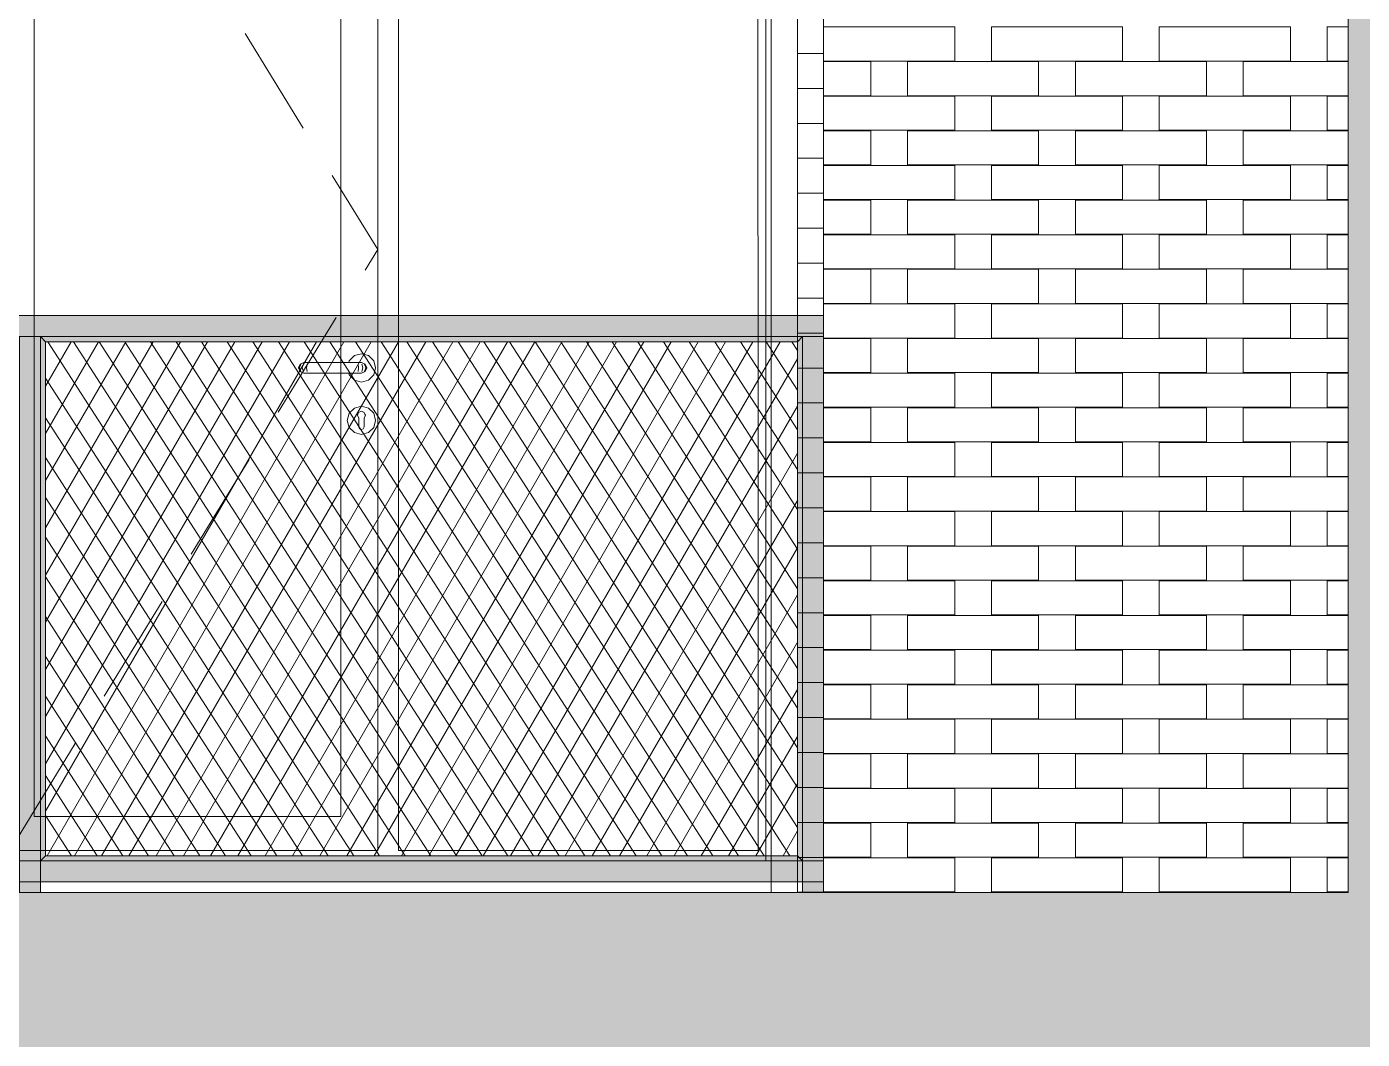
# Model space of a CAD drawing. Header units: millimetres. Extents: x 476244520 to 476657119, y 4620824743 to 4621446928.
# Drawn here: x 476550810 to 476553356, y 4621082065 to 4621083996 of the extents above; entities that cross this region are included whole.
import ezdxf

# ---------------------------------------------------------------- set-up
doc = ezdxf.new("R2010")
doc.units = ezdxf.units.MM
doc.header["$MEASUREMENT"] = 0
doc.linetypes.add('Hidden Line', pattern=[317.5, 211.666667, -105.833333])
for name, color, linetype, lineweight in [('2D Drafting - General_Pen_No__30_Pen_No__9_Pen_No__9_Pen_No__253', 252, 'Continuous', 0), ('2D Drafting - General_Pen_No__30_Pen_No__9_Pen_No__9_Pen_No__7', 7, 'Continuous', 0), ('2D Drafting - General_Pen_No__7_Pen_No__7', 7, 'Continuous', 0), ('New_2D Drafting - General_Pen_No__30_Pen_No__9_Pen_No__9_Pen_No__255', 255, 'Continuous', 0), ('New_2D Drafting - General_Pen_No__30_Pen_No__9_Pen_No__9_Pen_No__7', 7, 'Continuous', 0), ('New_2D Drafting - General_Pen_No__4', 7, 'Continuous', 0), ('New_2D Drafting - General_Pen_No__7', 7, 'Continuous', 0), ('New_Structural - Bearing_Pen_No__250', 7, 'Continuous', 0), ('Structural - Bearing_Pen_No__250', 7, 'Continuous', 0)]:
    doc.layers.add(name, color=color, linetype=linetype, lineweight=lineweight)

msp = doc.modelspace()

# ---------------------------------------------------------------- hatches: boundary and pattern name
at = {"layer": '2D Drafting - General_Pen_No__30_Pen_No__9_Pen_No__9_Pen_No__253', "linetype": 'Continuous', "lineweight": 0}
h = msp.add_hatch(dxfattribs=at)
h.set_pattern_fill('BRICK___RUNNING_BOND', color=252, style=0, pattern_type=2)
h.set_pattern_definition([(0, (476584677.18, 4621075479.1), (0, 66.64), []), (90, (476584677.18, 4621075479.1), (-244.8, 0), [66.64, -66.64]), (90, (476584799.58, 4621075545.74), (-244.8, 0), [66.64, -66.64])])
h.paths.add_polyline_path([(476539459.138, 4621072645.531), (476540629.005, 4621072645.531), (476540629.014, 4621075245.539), (476540629.014, 4621076667.176), (476540629.014, 4621084845.531), (476540629.014, 4621085057.885), (476540629.014, 4621085545.532), (476546429.014, 4621085545.532), (476546429.014, 4621072645.531), (476553686.976, 4621072645.531), (476553729.155, 4621072645.531), (476553729.155, 4621075945.533), (476553729.155, 4621078445.544), (476553729.155, 4621079070.057), (476553729.155, 4621085545.544), (476557529.011, 4621085545.544), (476557529.011, 4621075245.549), (476556929.206, 4621075245.549), (476556929.206, 4621070445.499), (476563929.127, 4621070445.499), (476563929.127, 4621075251.999), (476563329.323, 4621075251.999), (476563329.323, 4621085545.544), (476567129.179, 4621085545.544), (476567129.179, 4621072645.445), (476569940.806, 4621072645.445), (476569940.806, 4621072645.531), (476570829.494, 4621072645.531), (476572429.494, 4621072645.531), (476574429.014, 4621072645.531), (476574429.014, 4621085545.532), (476580229.014, 4621085545.532), (476580229.014, 4621072645.531), (476581399.049, 4621072645.531), (476581399.049, 4621085945.125), (476580317.511, 4621085945.125), (476574428.978, 4621085945.125), (476553729.155, 4621085945.125), (476546829.014, 4621085945.125), (476539459.138, 4621085945.125)])
h.paths.add_polyline_path([(476546829.014, 4621082345.544), (476546829.014, 4621084845.531), (476553329.014, 4621084845.531), (476553329.014, 4621082345.544)], flags=0)
h.paths.add_polyline_path([(476546829.014, 4621075945.533), (476546829.014, 4621078445.544), (476553329.014, 4621078445.544), (476553329.014, 4621075945.533)], flags=0)
h.paths.add_polyline_path([(476546829.014, 4621079145.544), (476546829.014, 4621081645.544), (476553329.014, 4621081645.544), (476553329.014, 4621079145.544)], flags=0)
h.paths.add_polyline_path([(476549474.939, 4621072745.581), (476549479.055, 4621072745.581), (476549479.055, 4621075245.581), (476547879.055, 4621075245.582), (476547879.055, 4621072745.581)], flags=0)
h.paths.add_polyline_path([(476559629.231, 4621083245.531), (476559629.231, 4621084845.531), (476558029.231, 4621084845.531), (476558029.231, 4621083245.531)], flags=0)
h.paths.add_polyline_path([(476559629.231, 4621073645.531), (476559629.231, 4621075245.531), (476558029.231, 4621075245.531), (476558029.231, 4621073645.531)], flags=0)
h.paths.add_polyline_path([(476558029.236, 4621076845.531), (476559629.236, 4621076845.531), (476559629.236, 4621078445.531), (476558029.236, 4621078445.531)], flags=0)
h.paths.add_polyline_path([(476559629.236, 4621080045.531), (476559629.236, 4621081645.531), (476558029.236, 4621081645.531), (476558029.236, 4621080045.531)], flags=0)
h.paths.add_polyline_path([(476559629.014, 4621071445.531), (476559629.014, 4621072045.531), (476558029.442, 4621072045.531), (476558029.442, 4621071445.531)], flags=0)
h.paths.add_polyline_path([(476561228.792, 4621078445.531), (476561228.792, 4621076845.531), (476562828.792, 4621076845.531), (476562828.792, 4621078445.531)], flags=0)
h.paths.add_polyline_path([(476561228.792, 4621080045.531), (476562828.792, 4621080045.531), (476562828.792, 4621081645.531), (476561228.792, 4621081645.531)], flags=0)
h.paths.add_polyline_path([(476561228.797, 4621084845.531), (476561228.797, 4621083245.531), (476562828.797, 4621083245.531), (476562828.797, 4621084845.531)], flags=0)
h.paths.add_polyline_path([(476562828.369, 4621071445.531), (476562828.369, 4621072045.531), (476561228.797, 4621072045.531), (476561228.797, 4621071445.531)], flags=0)
h.paths.add_polyline_path([(476561228.797, 4621073645.531), (476562828.797, 4621073645.531), (476562828.797, 4621075245.531), (476561228.797, 4621075245.531)], flags=0)
h.paths.add_polyline_path([(476568178.997, 4621081645.582), (476568178.997, 4621079145.581), (476569778.997, 4621079145.581), (476569778.997, 4621081645.581)], flags=0)
h.paths.add_polyline_path([(476569778.997, 4621075945.581), (476569778.997, 4621078445.581), (476568178.997, 4621078445.582), (476568178.997, 4621075945.581)], flags=0)
h.paths.add_polyline_path([(476568178.997, 4621082345.581), (476569778.997, 4621082345.581), (476569778.997, 4621084845.581), (476568178.997, 4621084845.582)], flags=0)
h.paths.add_polyline_path([(476571779.011, 4621084845.581), (476571779.011, 4621082345.581), (476573379.011, 4621082345.581), (476573379.011, 4621084845.582)], flags=0)
h.paths.add_polyline_path([(476571779.011, 4621081645.581), (476571779.011, 4621079145.581), (476573379.011, 4621079145.581), (476573379.011, 4621081645.582)], flags=0)
h.paths.add_polyline_path([(476571779.011, 4621075245.581), (476571779.011, 4621072745.581), (476571783.128, 4621072745.581), (476573379.011, 4621072745.581), (476573379.011, 4621075245.582)], flags=0)
h.paths.add_polyline_path([(476571779.011, 4621075945.581), (476573379.011, 4621075945.581), (476573379.011, 4621078445.582), (476571779.011, 4621078445.581)], flags=0)
h = msp.add_hatch(dxfattribs=at)
h.set_pattern_fill('BRICK___RUNNING_BOND', color=252, style=0, pattern_type=2)
h.set_pattern_definition([(0, (476585777.157, 4621081879.11), (0, 66.64), []), (90, (476585777.16, 4621081879.1), (-244.8, 0), [66.64, -66.64]), (90, (476585899.56, 4621081945.75), (-244.8, 0), [66.64, -66.64])])
h.paths.add_polyline_path([(476552279.01, 4621084845.544), (476552279.01, 4621082345.544), (476552329.001, 4621082345.544), (476552329.001, 4621084845.544)])
at = {"layer": 'New_2D Drafting - General_Pen_No__30_Pen_No__9_Pen_No__9_Pen_No__255', "linetype": 'Continuous', "lineweight": 0}
for points in [[(476552329.014, 4621083445.538), (476552329.014, 4621083405.538), (476547829.014, 4621083405.538), (476547829.014, 4621083445.538)], [(476550836.014, 4621082345.51), (476550796.014, 4621082345.51), (476550796.014, 4621083405.538), (476550836.014, 4621083405.538)], [(476550836.014, 4621082405.51), (476550846.014, 4621082415.51), (476550846.014, 4621083395.538), (476550836.014, 4621083405.538)], [(476550846.014, 4621083395.538), (476550836.014, 4621083405.538), (476552289.014, 4621083405.538), (476552279.014, 4621083395.538)], [(476552289.014, 4621082405.51), (476552279.014, 4621082415.51), (476552279.014, 4621083395.538), (476552289.014, 4621083405.538)], [(476552329.014, 4621082345.544), (476552289.014, 4621082345.544), (476552289.014, 4621083405.538), (476552329.014, 4621083405.538)], [(476550846.014, 4621082415.536), (476550836.014, 4621082405.536), (476552288.988, 4621082405.536), (476552278.988, 4621082415.536)], [(476552329.014, 4621082405.536), (476552329.014, 4621082365.536), (476547829.014, 4621082365.536), (476547829.014, 4621082405.536)]]:
    msp.add_hatch(color=255, dxfattribs=at).paths.add_polyline_path(points)
at = {"layer": 'New_2D Drafting - General_Pen_No__7', "linetype": 'Continuous', "lineweight": 0}
h = msp.add_hatch(dxfattribs=at)
h.set_pattern_fill('BATT_INSULATION', style=0, pattern_type=2)
h.set_pattern_definition([(60, (476844527.15, 4621385791.044), (-38.971143, 22.5), []), (122.833095, (476844527.15, 4621385791.044), (36.8060797, 18.75), [])])
h.paths.add_polyline_path([(476552279.014, 4621083395.538), (476550846.014, 4621083395.538), (476550846.014, 4621082415.536), (476552279.014, 4621082415.536)])

# ---------------------------------------------------------------- linework, layer by layer
at = {"layer": '2D Drafting - General_Pen_No__30_Pen_No__9_Pen_No__9_Pen_No__7', "color": 7, "linetype": 'Continuous', "lineweight": 0, "flags": 128}
for points in [[(476546829.014, 4621082345.544), (476546829.014, 4621084845.531), (476553329.014, 4621084845.531), (476553329.014, 4621082345.544)], [(476552279.01, 4621084845.544), (476552279.01, 4621082345.544), (476552329.001, 4621082345.544), (476552329.001, 4621084845.544)]]:
    msp.add_lwpolyline(points, close=True, dxfattribs=at)
at = {"layer": '2D Drafting - General_Pen_No__7_Pen_No__7', "color": 7, "linetype": 'Continuous', "lineweight": 0, "flags": 128}
msp.add_lwpolyline([(476550683.135, 4621082345.539), (476552279.018, 4621082345.544), (476552279.01, 4621084845.544), (476550679.01, 4621084845.539)], dxfattribs=at)
for points in [[(476552229.01, 4621084795.543), (476550729.01, 4621084795.538), (476550729.018, 4621082345.539), (476552229.018, 4621082345.546)], [(476552219.01, 4621084785.543), (476550739.01, 4621084785.538), (476550739.018, 4621082405.54), (476552219.018, 4621082405.546)], [(476551479.014, 4621084770.541), (476550754.01, 4621084770.538), (476550754.018, 4621082425.54), (476551479.018, 4621082425.543)], [(476552204.01, 4621084770.543), (476551519.01, 4621084770.541), (476551519.018, 4621082425.543), (476552204.018, 4621082425.545)], [(476551409.01, 4621084700.54), (476550824.01, 4621084700.538), (476550824.018, 4621082490.541), (476551409.018, 4621082490.543)]]:
    msp.add_lwpolyline(points, close=True, dxfattribs=at)
at = {"layer": '2D Drafting - General_Pen_No__7_Pen_No__7', "color": 7, "linetype": 'Hidden Line', "lineweight": 0, "flags": 128}
msp.add_lwpolyline([(476550729.01, 4621084795.538), (476551479.014, 4621083571.418), (476550729.795, 4621082346.823)], dxfattribs=at)
at = {"layer": 'New_2D Drafting - General_Pen_No__30_Pen_No__9_Pen_No__9_Pen_No__7', "color": 7, "linetype": 'Continuous', "lineweight": 0, "flags": 128}
for points in [[(476552329.014, 4621083445.538), (476552329.014, 4621083405.538), (476547829.014, 4621083405.538), (476547829.014, 4621083445.538)], [(476550836.014, 4621082345.51), (476550796.014, 4621082345.51), (476550796.014, 4621083405.538), (476550836.014, 4621083405.538)], [(476550836.014, 4621082405.51), (476550846.014, 4621082415.51), (476550846.014, 4621083395.538), (476550836.014, 4621083405.538)], [(476550846.014, 4621083395.538), (476550836.014, 4621083405.538), (476552289.014, 4621083405.538), (476552279.014, 4621083395.538)], [(476552289.014, 4621082405.51), (476552279.014, 4621082415.51), (476552279.014, 4621083395.538), (476552289.014, 4621083405.538)], [(476552329.014, 4621082345.544), (476552289.014, 4621082345.544), (476552289.014, 4621083405.538), (476552329.014, 4621083405.538)], [(476550846.014, 4621082415.536), (476550836.014, 4621082405.536), (476552288.988, 4621082405.536), (476552278.988, 4621082415.536)], [(476552329.014, 4621082405.536), (476552329.014, 4621082365.536), (476547829.014, 4621082365.536), (476547829.014, 4621082405.536)]]:
    msp.add_lwpolyline(points, close=True, dxfattribs=at)
at = {"layer": 'New_2D Drafting - General_Pen_No__4', "color": 7, "linetype": 'Continuous', "lineweight": 0, "flags": 128}
msp.add_lwpolyline([(476552279.014, 4621083395.538), (476550846.014, 4621083395.538), (476550846.014, 4621082415.536), (476552279.014, 4621082415.536)], close=True, dxfattribs=at)
at = {"layer": 'New_Structural - Bearing_Pen_No__250', "color": 7, "linetype": 'Continuous', "lineweight": 0}
for p, q in [((476552329.014, 4621083930.544), (476552329.014, 4621083995.544)), ((476552579.014, 4621083995.544), (476552329.014, 4621083995.544)), ((476552579.014, 4621083930.544), (476552579.014, 4621083995.544)), ((476552649.014, 4621083930.544), (476552649.014, 4621083995.544)), ((476552899.014, 4621083995.544), (476552649.014, 4621083995.544)), ((476552899.014, 4621083930.544), (476552899.014, 4621083995.544)), ((476552969.014, 4621083930.544), (476552969.014, 4621083995.544)), ((476553219.014, 4621083995.544), (476552969.014, 4621083995.544)), ((476553219.014, 4621083930.544), (476553219.014, 4621083995.544)), ((476553289.014, 4621083995.544), (476553289.014, 4621083996.544)), ((476553289.014, 4621083930.544), (476553289.014, 4621083995.544)), ((476553329.014, 4621083995.544), (476553289.014, 4621083995.544)), ((476552579.014, 4621083930.544), (476552329.014, 4621083930.544)), ((476552329.014, 4621083864.544), (476552329.014, 4621083929.544)), ((476552419.014, 4621083929.544), (476552329.014, 4621083929.544)), ((476552419.014, 4621083864.544), (476552419.014, 4621083929.544)), ((476552489.014, 4621083864.544), (476552489.014, 4621083929.544)), ((476552739.014, 4621083929.544), (476552489.014, 4621083929.544)), ((476552899.014, 4621083930.544), (476552649.014, 4621083930.544)), ((476552739.014, 4621083864.544), (476552739.014, 4621083929.544)), ((476552809.014, 4621083864.544), (476552809.014, 4621083929.544)), ((476553059.014, 4621083929.544), (476552809.014, 4621083929.544)), ((476553219.014, 4621083930.544), (476552969.014, 4621083930.544)), ((476553059.014, 4621083864.544), (476553059.014, 4621083929.544)), ((476553129.014, 4621083864.544), (476553129.014, 4621083929.544)), ((476553329.014, 4621083929.544), (476553129.014, 4621083929.544)), ((476553289.014, 4621083929.544), (476553289.014, 4621083930.544)), ((476553329.014, 4621083930.544), (476553289.014, 4621083930.544)), ((476552419.014, 4621083864.544), (476552329.014, 4621083864.544)), ((476552329.014, 4621083798.544), (476552329.014, 4621083863.544)), ((476552579.014, 4621083863.544), (476552329.014, 4621083863.544)), ((476552739.014, 4621083864.544), (476552489.014, 4621083864.544)), ((476552579.014, 4621083798.544), (476552579.014, 4621083863.544)), ((476552649.014, 4621083798.544), (476552649.014, 4621083863.544)), ((476552899.014, 4621083863.544), (476552649.014, 4621083863.544)), ((476553059.014, 4621083864.544), (476552809.014, 4621083864.544)), ((476552899.014, 4621083798.544), (476552899.014, 4621083863.544)), ((476552969.014, 4621083798.544), (476552969.014, 4621083863.544)), ((476553219.014, 4621083863.544), (476552969.014, 4621083863.544)), ((476553329.014, 4621083864.544), (476553129.014, 4621083864.544)), ((476553219.014, 4621083798.544), (476553219.014, 4621083863.544)), ((476553289.014, 4621083863.544), (476553289.014, 4621083864.544)), ((476553289.014, 4621083798.544), (476553289.014, 4621083863.544)), ((476553329.014, 4621083863.544), (476553289.014, 4621083863.544)), ((476552579.014, 4621083798.544), (476552329.014, 4621083798.544)), ((476552329.014, 4621083732.544), (476552329.014, 4621083797.544)), ((476552419.014, 4621083797.544), (476552329.014, 4621083797.544)), ((476552419.014, 4621083732.544), (476552419.014, 4621083797.544)), ((476552489.014, 4621083732.544), (476552489.014, 4621083797.544)), ((476552739.014, 4621083797.544), (476552489.014, 4621083797.544)), ((476552899.014, 4621083798.544), (476552649.014, 4621083798.544)), ((476552739.014, 4621083732.544), (476552739.014, 4621083797.544)), ((476552809.014, 4621083732.544), (476552809.014, 4621083797.544)), ((476553059.014, 4621083797.544), (476552809.014, 4621083797.544)), ((476553219.014, 4621083798.544), (476552969.014, 4621083798.544)), ((476553059.014, 4621083732.544), (476553059.014, 4621083797.544)), ((476553129.014, 4621083732.544), (476553129.014, 4621083797.544)), ((476553329.014, 4621083797.544), (476553129.014, 4621083797.544)), ((476553289.014, 4621083797.544), (476553289.014, 4621083798.544)), ((476553329.014, 4621083798.544), (476553289.014, 4621083798.544)), ((476552419.014, 4621083732.544), (476552329.014, 4621083732.544)), ((476552329.014, 4621083666.544), (476552329.014, 4621083731.544)), ((476552579.014, 4621083731.544), (476552329.014, 4621083731.544)), ((476552739.014, 4621083732.544), (476552489.014, 4621083732.544)), ((476552579.014, 4621083666.544), (476552579.014, 4621083731.544)), ((476552649.014, 4621083666.544), (476552649.014, 4621083731.544)), ((476552899.014, 4621083731.544), (476552649.014, 4621083731.544)), ((476553059.014, 4621083732.544), (476552809.014, 4621083732.544)), ((476552899.014, 4621083666.544), (476552899.014, 4621083731.544)), ((476552969.014, 4621083666.544), (476552969.014, 4621083731.544)), ((476553219.014, 4621083731.544), (476552969.014, 4621083731.544)), ((476553329.014, 4621083732.544), (476553129.014, 4621083732.544)), ((476553219.014, 4621083666.544), (476553219.014, 4621083731.544)), ((476553289.014, 4621083731.544), (476553289.014, 4621083732.544)), ((476553289.014, 4621083666.544), (476553289.014, 4621083731.544)), ((476553329.014, 4621083731.544), (476553289.014, 4621083731.544)), ((476552579.014, 4621083666.544), (476552329.014, 4621083666.544)), ((476552329.014, 4621083600.544), (476552329.014, 4621083665.544)), ((476552419.014, 4621083665.544), (476552329.014, 4621083665.544)), ((476552419.014, 4621083600.544), (476552419.014, 4621083665.544)), ((476552489.014, 4621083600.544), (476552489.014, 4621083665.544)), ((476552739.014, 4621083665.544), (476552489.014, 4621083665.544)), ((476552899.014, 4621083666.544), (476552649.014, 4621083666.544)), ((476552739.014, 4621083600.544), (476552739.014, 4621083665.544)), ((476552809.014, 4621083600.544), (476552809.014, 4621083665.544)), ((476553059.014, 4621083665.544), (476552809.014, 4621083665.544)), ((476553219.014, 4621083666.544), (476552969.014, 4621083666.544)), ((476553059.014, 4621083600.544), (476553059.014, 4621083665.544)), ((476553129.014, 4621083600.544), (476553129.014, 4621083665.544)), ((476553329.014, 4621083665.544), (476553129.014, 4621083665.544)), ((476553289.014, 4621083665.544), (476553289.014, 4621083666.544)), ((476553329.014, 4621083666.544), (476553289.014, 4621083666.544)), ((476552419.014, 4621083600.544), (476552329.014, 4621083600.544)), ((476552329.014, 4621083534.544), (476552329.014, 4621083599.544)), ((476552579.014, 4621083599.544), (476552329.014, 4621083599.544)), ((476552739.014, 4621083600.544), (476552489.014, 4621083600.544)), ((476552579.014, 4621083534.544), (476552579.014, 4621083599.544)), ((476552649.014, 4621083534.544), (476552649.014, 4621083599.544)), ((476552899.014, 4621083599.544), (476552649.014, 4621083599.544)), ((476553059.014, 4621083600.544), (476552809.014, 4621083600.544)), ((476552899.014, 4621083534.544), (476552899.014, 4621083599.544)), ((476552969.014, 4621083534.544), (476552969.014, 4621083599.544)), ((476553219.014, 4621083599.544), (476552969.014, 4621083599.544)), ((476553329.014, 4621083600.544), (476553129.014, 4621083600.544)), ((476553219.014, 4621083534.544), (476553219.014, 4621083599.544)), ((476553289.014, 4621083599.544), (476553289.014, 4621083600.544)), ((476553289.014, 4621083534.544), (476553289.014, 4621083599.544)), ((476553329.014, 4621083599.544), (476553289.014, 4621083599.544)), ((476552579.014, 4621083534.544), (476552329.014, 4621083534.544)), ((476552329.014, 4621083468.544), (476552329.014, 4621083533.544)), ((476552419.014, 4621083533.544), (476552329.014, 4621083533.544)), ((476552419.014, 4621083468.544), (476552419.014, 4621083533.544)), ((476552489.014, 4621083468.544), (476552489.014, 4621083533.544)), ((476552739.014, 4621083533.544), (476552489.014, 4621083533.544)), ((476552899.014, 4621083534.544), (476552649.014, 4621083534.544)), ((476552739.014, 4621083468.544), (476552739.014, 4621083533.544)), ((476552809.014, 4621083468.544), (476552809.014, 4621083533.544)), ((476553059.014, 4621083533.544), (476552809.014, 4621083533.544)), ((476553219.014, 4621083534.544), (476552969.014, 4621083534.544)), ((476553059.014, 4621083468.544), (476553059.014, 4621083533.544)), ((476553129.014, 4621083468.544), (476553129.014, 4621083533.544)), ((476553329.014, 4621083533.544), (476553129.014, 4621083533.544)), ((476553289.014, 4621083533.544), (476553289.014, 4621083534.544)), ((476553329.014, 4621083534.544), (476553289.014, 4621083534.544)), ((476552419.014, 4621083468.544), (476552329.014, 4621083468.544)), ((476552329.014, 4621083402.544), (476552329.014, 4621083467.544)), ((476552579.014, 4621083467.544), (476552329.014, 4621083467.544)), ((476552739.014, 4621083468.544), (476552489.014, 4621083468.544)), ((476552579.014, 4621083402.544), (476552579.014, 4621083467.544)), ((476552649.014, 4621083402.544), (476552649.014, 4621083467.544)), ((476552899.014, 4621083467.544), (476552649.014, 4621083467.544)), ((476553059.014, 4621083468.544), (476552809.014, 4621083468.544)), ((476552899.014, 4621083402.544), (476552899.014, 4621083467.544)), ((476552969.014, 4621083402.544), (476552969.014, 4621083467.544)), ((476553219.014, 4621083467.544), (476552969.014, 4621083467.544)), ((476553329.014, 4621083468.544), (476553129.014, 4621083468.544)), ((476553219.014, 4621083402.544), (476553219.014, 4621083467.544)), ((476553289.014, 4621083467.544), (476553289.014, 4621083468.544)), ((476553289.014, 4621083402.544), (476553289.014, 4621083467.544)), ((476553329.014, 4621083467.544), (476553289.014, 4621083467.544)), ((476552579.014, 4621083402.544), (476552329.014, 4621083402.544)), ((476552329.014, 4621083336.544), (476552329.014, 4621083401.544)), ((476552419.014, 4621083401.544), (476552329.014, 4621083401.544)), ((476552419.014, 4621083336.544), (476552419.014, 4621083401.544)), ((476552489.014, 4621083336.544), (476552489.014, 4621083401.544)), ((476552739.014, 4621083401.544), (476552489.014, 4621083401.544)), ((476552899.014, 4621083402.544), (476552649.014, 4621083402.544)), ((476552739.014, 4621083336.544), (476552739.014, 4621083401.544)), ((476552809.014, 4621083336.544), (476552809.014, 4621083401.544)), ((476553059.014, 4621083401.544), (476552809.014, 4621083401.544)), ((476553219.014, 4621083402.544), (476552969.014, 4621083402.544)), ((476553059.014, 4621083336.544), (476553059.014, 4621083401.544)), ((476553129.014, 4621083336.544), (476553129.014, 4621083401.544)), ((476553329.014, 4621083401.544), (476553129.014, 4621083401.544)), ((476553289.014, 4621083401.544), (476553289.014, 4621083402.544)), ((476553329.014, 4621083402.544), (476553289.014, 4621083402.544)), ((476551331.053, 4621083352.612), (476551328.124, 4621083345.541)), ((476551332.605, 4621083352.612), (476551329.846, 4621083345.541)), ((476551338.124, 4621083355.541), (476551331.053, 4621083352.612)), ((476551337.42, 4621083352.612), (476551335.308, 4621083345.541)), ((476551339.266, 4621083355.541), (476551338.124, 4621083355.541)), ((476551342.518, 4621083355.541), (476551339.266, 4621083355.541)), ((476551347.384, 4621083355.541), (476551342.518, 4621083355.541)), ((476551344.625, 4621083352.612), (476551343.482, 4621083345.541)), ((476551353.124, 4621083355.541), (476551347.384, 4621083355.541)), ((476551433.124, 4621083355.541), (476551353.124, 4621083355.541)), ((476551423.804, 4621083355.541), (476551424.742, 4621083359.041)), ((476551424.742, 4621083359.041), (476551434.624, 4621083368.924)), ((476551438.865, 4621083355.541), (476551433.124, 4621083355.541)), ((476551434.624, 4621083368.924), (476551448.124, 4621083372.541)), ((476551443.731, 4621083355.541), (476551438.865, 4621083355.541)), ((476551441.624, 4621083352.612), (476551442.767, 4621083345.541)), ((476551446.983, 4621083355.541), (476551443.731, 4621083355.541)), ((476551448.124, 4621083355.541), (476551446.983, 4621083355.541)), ((476551448.124, 4621083372.541), (476551461.624, 4621083368.924)), ((476551448.124, 4621083355.541), (476551455.195, 4621083352.613)), ((476551448.829, 4621083352.613), (476551450.941, 4621083345.541)), ((476551453.643, 4621083352.613), (476551456.402, 4621083345.541)), ((476551455.195, 4621083352.613), (476551458.124, 4621083345.541)), ((476551461.624, 4621083368.924), (476551471.507, 4621083359.042)), ((476551471.507, 4621083359.042), (476551475.124, 4621083345.542)), ((476551328.124, 4621083345.541), (476551331.053, 4621083338.47)), ((476551329.846, 4621083345.541), (476551332.605, 4621083338.47)), ((476551331.053, 4621083338.47), (476551338.124, 4621083335.541)), ((476551335.308, 4621083345.541), (476551337.42, 4621083338.47)), ((476551339.266, 4621083335.541), (476551338.124, 4621083335.541)), ((476551342.518, 4621083335.541), (476551339.266, 4621083335.541)), ((476551347.384, 4621083335.541), (476551342.518, 4621083335.541)), ((476551343.482, 4621083345.541), (476551344.625, 4621083338.47)), ((476551353.124, 4621083335.541), (476551347.384, 4621083335.541)), ((476551433.124, 4621083335.541), (476551353.124, 4621083335.541)), ((476551424.742, 4621083332.041), (476551423.804, 4621083335.541)), ((476551434.625, 4621083322.159), (476551424.742, 4621083332.041)), ((476551438.865, 4621083335.541), (476551433.124, 4621083335.541)), ((476551443.731, 4621083335.541), (476551438.865, 4621083335.541)), ((476551442.767, 4621083345.541), (476551441.624, 4621083338.47)), ((476551446.983, 4621083335.541), (476551443.731, 4621083335.541)), ((476551448.124, 4621083335.541), (476551446.983, 4621083335.541)), ((476551455.196, 4621083338.47), (476551448.124, 4621083335.541)), ((476551450.941, 4621083345.541), (476551448.829, 4621083338.47)), ((476551456.402, 4621083345.541), (476551453.643, 4621083338.47)), ((476551458.124, 4621083345.541), (476551455.196, 4621083338.47)), ((476551471.507, 4621083332.042), (476551461.625, 4621083322.159)), ((476551475.124, 4621083345.542), (476551471.507, 4621083332.042)), ((476552419.014, 4621083336.544), (476552329.014, 4621083336.544)), ((476552329.014, 4621083270.544), (476552329.014, 4621083335.544)), ((476552579.014, 4621083335.544), (476552329.014, 4621083335.544)), ((476552739.014, 4621083336.544), (476552489.014, 4621083336.544)), ((476552579.014, 4621083270.544), (476552579.014, 4621083335.544)), ((476552649.014, 4621083270.544), (476552649.014, 4621083335.544)), ((476552899.014, 4621083335.544), (476552649.014, 4621083335.544)), ((476553059.014, 4621083336.544), (476552809.014, 4621083336.544)), ((476552899.014, 4621083270.544), (476552899.014, 4621083335.544)), ((476552969.014, 4621083270.544), (476552969.014, 4621083335.544)), ((476553219.014, 4621083335.544), (476552969.014, 4621083335.544)), ((476553329.014, 4621083336.544), (476553129.014, 4621083336.544)), ((476553219.014, 4621083270.544), (476553219.014, 4621083335.544)), ((476553289.014, 4621083335.544), (476553289.014, 4621083336.544)), ((476553289.014, 4621083270.544), (476553289.014, 4621083335.544)), ((476553329.014, 4621083335.544), (476553289.014, 4621083335.544)), ((476551448.125, 4621083318.541), (476551434.625, 4621083322.159)), ((476551461.625, 4621083322.159), (476551448.125, 4621083318.541)), ((476551421.125, 4621083245.541), (476551424.742, 4621083259.041)), ((476551424.742, 4621083259.041), (476551434.625, 4621083268.924)), ((476551434.625, 4621083268.924), (476551448.125, 4621083272.541)), ((476551441.405, 4621083257.181), (476551440.657, 4621083255.234)), ((476551440.657, 4621083255.234), (476551443.125, 4621083249.941)), ((476551441.405, 4621083257.181), (476551442.75, 4621083260.685)), ((476551448.125, 4621083262.967), (476551442.75, 4621083260.685)), ((476551448.125, 4621083272.541), (476551461.625, 4621083268.924)), ((476551453.5, 4621083260.685), (476551448.125, 4621083262.967)), ((476551453.125, 4621083249.941), (476551455.593, 4621083255.234)), ((476551454.845, 4621083257.181), (476551453.5, 4621083260.685)), ((476551454.845, 4621083257.181), (476551455.593, 4621083255.234)), ((476551461.625, 4621083268.924), (476551471.507, 4621083259.042)), ((476551471.507, 4621083259.042), (476551475.125, 4621083245.542)), ((476552579.014, 4621083270.544), (476552329.014, 4621083270.544)), ((476552329.014, 4621083204.544), (476552329.014, 4621083269.544)), ((476552419.014, 4621083269.544), (476552329.014, 4621083269.544)), ((476552419.014, 4621083204.544), (476552419.014, 4621083269.544)), ((476552489.014, 4621083204.544), (476552489.014, 4621083269.544)), ((476552739.014, 4621083269.544), (476552489.014, 4621083269.544)), ((476552899.014, 4621083270.544), (476552649.014, 4621083270.544)), ((476552739.014, 4621083204.544), (476552739.014, 4621083269.544)), ((476552809.014, 4621083204.544), (476552809.014, 4621083269.544)), ((476553059.014, 4621083269.544), (476552809.014, 4621083269.544)), ((476553219.014, 4621083270.544), (476552969.014, 4621083270.544)), ((476553059.014, 4621083204.544), (476553059.014, 4621083269.544)), ((476553129.014, 4621083204.544), (476553129.014, 4621083269.544)), ((476553329.014, 4621083269.544), (476553129.014, 4621083269.544)), ((476553289.014, 4621083269.544), (476553289.014, 4621083270.544)), ((476553329.014, 4621083270.544), (476553289.014, 4621083270.544)), ((476551424.742, 4621083232.041), (476551421.125, 4621083245.541)), ((476551434.625, 4621083222.159), (476551424.742, 4621083232.041)), ((476551443.125, 4621083249.941), (476551443.125, 4621083248.428)), ((476551443.125, 4621083248.428), (476551443.125, 4621083245.541)), ((476551443.125, 4621083245.541), (476551443.125, 4621083242.655)), ((476551443.125, 4621083242.655), (476551443.125, 4621083236.881)), ((476551443.125, 4621083236.881), (476551443.125, 4621083233.041)), ((476551443.125, 4621083233.041), (476551444.589, 4621083229.506)), ((476551444.589, 4621083229.506), (476551448.125, 4621083228.041)), ((476551448.125, 4621083228.041), (476551451.66, 4621083229.506)), ((476551451.66, 4621083229.506), (476551453.125, 4621083233.041)), ((476551453.125, 4621083248.428), (476551453.125, 4621083249.941)), ((476551453.125, 4621083248.428), (476551453.125, 4621083245.541)), ((476551453.125, 4621083245.541), (476551453.125, 4621083242.655)), ((476551453.125, 4621083242.655), (476551453.125, 4621083236.881)), ((476551453.125, 4621083236.881), (476551453.125, 4621083233.041)), ((476551471.508, 4621083232.042), (476551461.625, 4621083222.159)), ((476551475.125, 4621083245.542), (476551471.508, 4621083232.042)), ((476551448.125, 4621083218.541), (476551434.625, 4621083222.159)), ((476551461.625, 4621083222.159), (476551448.125, 4621083218.541)), ((476552419.014, 4621083204.544), (476552329.014, 4621083204.544)), ((476552329.014, 4621083138.544), (476552329.014, 4621083203.544)), ((476552579.014, 4621083203.544), (476552329.014, 4621083203.544)), ((476552739.014, 4621083204.544), (476552489.014, 4621083204.544)), ((476552579.014, 4621083138.544), (476552579.014, 4621083203.544)), ((476552649.014, 4621083138.544), (476552649.014, 4621083203.544)), ((476552899.014, 4621083203.544), (476552649.014, 4621083203.544)), ((476553059.014, 4621083204.544), (476552809.014, 4621083204.544)), ((476552899.014, 4621083138.544), (476552899.014, 4621083203.544)), ((476552969.014, 4621083138.544), (476552969.014, 4621083203.544)), ((476553219.014, 4621083203.544), (476552969.014, 4621083203.544)), ((476553329.014, 4621083204.544), (476553129.014, 4621083204.544)), ((476553219.014, 4621083138.544), (476553219.014, 4621083203.544)), ((476553289.014, 4621083203.544), (476553289.014, 4621083204.544)), ((476553289.014, 4621083138.544), (476553289.014, 4621083203.544)), ((476553329.014, 4621083203.544), (476553289.014, 4621083203.544)), ((476552579.014, 4621083138.544), (476552329.014, 4621083138.544)), ((476552329.014, 4621083072.544), (476552329.014, 4621083137.544)), ((476552419.014, 4621083137.544), (476552329.014, 4621083137.544)), ((476552419.014, 4621083072.544), (476552419.014, 4621083137.544)), ((476552489.014, 4621083072.544), (476552489.014, 4621083137.544)), ((476552739.014, 4621083137.544), (476552489.014, 4621083137.544)), ((476552899.014, 4621083138.544), (476552649.014, 4621083138.544)), ((476552739.014, 4621083072.544), (476552739.014, 4621083137.544)), ((476552809.014, 4621083072.544), (476552809.014, 4621083137.544)), ((476553059.014, 4621083137.544), (476552809.014, 4621083137.544)), ((476553219.014, 4621083138.544), (476552969.014, 4621083138.544)), ((476553059.014, 4621083072.544), (476553059.014, 4621083137.544)), ((476553129.014, 4621083072.544), (476553129.014, 4621083137.544)), ((476553329.014, 4621083137.544), (476553129.014, 4621083137.544)), ((476553289.014, 4621083137.544), (476553289.014, 4621083138.544)), ((476553329.014, 4621083138.544), (476553289.014, 4621083138.544)), ((476552419.014, 4621083072.544), (476552329.014, 4621083072.544)), ((476552739.014, 4621083072.544), (476552489.014, 4621083072.544)), ((476553059.014, 4621083072.544), (476552809.014, 4621083072.544)), ((476553329.014, 4621083072.544), (476553129.014, 4621083072.544)), ((476553289.014, 4621083071.544), (476553289.014, 4621083072.544)), ((476552329.014, 4621083006.544), (476552329.014, 4621083071.544)), ((476552579.014, 4621083071.544), (476552329.014, 4621083071.544)), ((476552579.014, 4621083006.544), (476552579.014, 4621083071.544)), ((476552649.014, 4621083006.544), (476552649.014, 4621083071.544)), ((476552899.014, 4621083071.544), (476552649.014, 4621083071.544)), ((476552899.014, 4621083006.544), (476552899.014, 4621083071.544)), ((476552969.014, 4621083006.544), (476552969.014, 4621083071.544)), ((476553219.014, 4621083071.544), (476552969.014, 4621083071.544)), ((476553219.014, 4621083006.544), (476553219.014, 4621083071.544)), ((476553289.014, 4621083006.544), (476553289.014, 4621083071.544)), ((476553329.014, 4621083071.544), (476553289.014, 4621083071.544)), ((476552579.014, 4621083006.544), (476552329.014, 4621083006.544)), ((476552329.014, 4621082940.544), (476552329.014, 4621083005.544)), ((476552419.014, 4621083005.544), (476552329.014, 4621083005.544)), ((476552419.014, 4621082940.544), (476552419.014, 4621083005.544)), ((476552489.014, 4621082940.544), (476552489.014, 4621083005.544)), ((476552739.014, 4621083005.544), (476552489.014, 4621083005.544)), ((476552899.014, 4621083006.544), (476552649.014, 4621083006.544)), ((476552739.014, 4621082940.544), (476552739.014, 4621083005.544)), ((476552809.014, 4621082940.544), (476552809.014, 4621083005.544)), ((476553059.014, 4621083005.544), (476552809.014, 4621083005.544)), ((476553219.014, 4621083006.544), (476552969.014, 4621083006.544)), ((476553059.014, 4621082940.544), (476553059.014, 4621083005.544)), ((476553129.014, 4621082940.544), (476553129.014, 4621083005.544)), ((476553329.014, 4621083005.544), (476553129.014, 4621083005.544)), ((476553289.014, 4621083005.544), (476553289.014, 4621083006.544)), ((476553329.014, 4621083006.544), (476553289.014, 4621083006.544)), ((476552419.014, 4621082940.544), (476552329.014, 4621082940.544)), ((476552329.014, 4621082874.544), (476552329.014, 4621082939.544)), ((476552579.014, 4621082939.544), (476552329.014, 4621082939.544)), ((476552739.014, 4621082940.544), (476552489.014, 4621082940.544)), ((476552579.014, 4621082874.544), (476552579.014, 4621082939.544)), ((476552649.014, 4621082874.544), (476552649.014, 4621082939.544)), ((476552899.014, 4621082939.544), (476552649.014, 4621082939.544)), ((476553059.014, 4621082940.544), (476552809.014, 4621082940.544)), ((476552899.014, 4621082874.544), (476552899.014, 4621082939.544)), ((476552969.014, 4621082874.544), (476552969.014, 4621082939.544)), ((476553219.014, 4621082939.544), (476552969.014, 4621082939.544)), ((476553329.014, 4621082940.544), (476553129.014, 4621082940.544)), ((476553219.014, 4621082874.544), (476553219.014, 4621082939.544)), ((476553289.014, 4621082939.544), (476553289.014, 4621082940.544)), ((476553289.014, 4621082874.544), (476553289.014, 4621082939.544)), ((476553329.014, 4621082939.544), (476553289.014, 4621082939.544)), ((476552579.014, 4621082874.544), (476552329.014, 4621082874.544)), ((476552329.014, 4621082808.544), (476552329.014, 4621082873.544)), ((476552419.014, 4621082873.544), (476552329.014, 4621082873.544)), ((476552419.014, 4621082808.544), (476552419.014, 4621082873.544)), ((476552489.014, 4621082808.544), (476552489.014, 4621082873.544)), ((476552739.014, 4621082873.544), (476552489.014, 4621082873.544)), ((476552899.014, 4621082874.544), (476552649.014, 4621082874.544)), ((476552739.014, 4621082808.544), (476552739.014, 4621082873.544)), ((476552809.014, 4621082808.544), (476552809.014, 4621082873.544)), ((476553059.014, 4621082873.544), (476552809.014, 4621082873.544)), ((476553219.014, 4621082874.544), (476552969.014, 4621082874.544)), ((476553059.014, 4621082808.544), (476553059.014, 4621082873.544)), ((476553129.014, 4621082808.544), (476553129.014, 4621082873.544)), ((476553329.014, 4621082873.544), (476553129.014, 4621082873.544)), ((476553289.014, 4621082873.544), (476553289.014, 4621082874.544)), ((476553329.014, 4621082874.544), (476553289.014, 4621082874.544)), ((476552419.014, 4621082808.544), (476552329.014, 4621082808.544)), ((476552329.014, 4621082742.544), (476552329.014, 4621082807.544)), ((476552579.014, 4621082807.544), (476552329.014, 4621082807.544)), ((476552739.014, 4621082808.544), (476552489.014, 4621082808.544)), ((476552579.014, 4621082742.544), (476552579.014, 4621082807.544)), ((476552649.014, 4621082742.544), (476552649.014, 4621082807.544)), ((476552899.014, 4621082807.544), (476552649.014, 4621082807.544)), ((476553059.014, 4621082808.544), (476552809.014, 4621082808.544)), ((476552899.014, 4621082742.544), (476552899.014, 4621082807.544)), ((476552969.014, 4621082742.544), (476552969.014, 4621082807.544)), ((476553219.014, 4621082807.544), (476552969.014, 4621082807.544)), ((476553329.014, 4621082808.544), (476553129.014, 4621082808.544)), ((476553219.014, 4621082742.544), (476553219.014, 4621082807.544)), ((476553289.014, 4621082807.544), (476553289.014, 4621082808.544)), ((476553289.014, 4621082742.544), (476553289.014, 4621082807.544)), ((476553329.014, 4621082807.544), (476553289.014, 4621082807.544)), ((476552579.014, 4621082742.544), (476552329.014, 4621082742.544)), ((476552329.014, 4621082676.544), (476552329.014, 4621082741.544)), ((476552419.014, 4621082741.544), (476552329.014, 4621082741.544)), ((476552419.014, 4621082676.544), (476552419.014, 4621082741.544)), ((476552489.014, 4621082676.544), (476552489.014, 4621082741.544)), ((476552739.014, 4621082741.544), (476552489.014, 4621082741.544)), ((476552899.014, 4621082742.544), (476552649.014, 4621082742.544)), ((476552739.014, 4621082676.544), (476552739.014, 4621082741.544)), ((476552809.014, 4621082676.544), (476552809.014, 4621082741.544)), ((476553059.014, 4621082741.544), (476552809.014, 4621082741.544)), ((476553219.014, 4621082742.544), (476552969.014, 4621082742.544)), ((476553059.014, 4621082676.544), (476553059.014, 4621082741.544)), ((476553129.014, 4621082676.544), (476553129.014, 4621082741.544)), ((476553329.014, 4621082741.544), (476553129.014, 4621082741.544)), ((476553289.014, 4621082741.544), (476553289.014, 4621082742.544)), ((476553329.014, 4621082742.544), (476553289.014, 4621082742.544)), ((476552419.014, 4621082676.544), (476552329.014, 4621082676.544)), ((476552329.014, 4621082610.544), (476552329.014, 4621082675.544)), ((476552579.014, 4621082675.544), (476552329.014, 4621082675.544)), ((476552739.014, 4621082676.544), (476552489.014, 4621082676.544)), ((476552579.014, 4621082610.544), (476552579.014, 4621082675.544)), ((476552649.014, 4621082610.544), (476552649.014, 4621082675.544)), ((476552899.014, 4621082675.544), (476552649.014, 4621082675.544)), ((476553059.014, 4621082676.544), (476552809.014, 4621082676.544)), ((476552899.014, 4621082610.544), (476552899.014, 4621082675.544)), ((476552969.014, 4621082610.544), (476552969.014, 4621082675.544)), ((476553219.014, 4621082675.544), (476552969.014, 4621082675.544)), ((476553329.014, 4621082676.544), (476553129.014, 4621082676.544)), ((476553219.014, 4621082610.544), (476553219.014, 4621082675.544)), ((476553289.014, 4621082675.544), (476553289.014, 4621082676.544)), ((476553289.014, 4621082610.544), (476553289.014, 4621082675.544)), ((476553329.014, 4621082675.544), (476553289.014, 4621082675.544)), ((476552579.014, 4621082610.544), (476552329.014, 4621082610.544)), ((476552329.014, 4621082544.544), (476552329.014, 4621082609.544)), ((476552419.014, 4621082609.544), (476552329.014, 4621082609.544)), ((476552419.014, 4621082544.544), (476552419.014, 4621082609.544)), ((476552489.014, 4621082544.544), (476552489.014, 4621082609.544)), ((476552739.014, 4621082609.544), (476552489.014, 4621082609.544)), ((476552899.014, 4621082610.544), (476552649.014, 4621082610.544)), ((476552739.014, 4621082544.544), (476552739.014, 4621082609.544)), ((476552809.014, 4621082544.544), (476552809.014, 4621082609.544)), ((476553059.014, 4621082609.544), (476552809.014, 4621082609.544)), ((476553219.014, 4621082610.544), (476552969.014, 4621082610.544)), ((476553059.014, 4621082544.544), (476553059.014, 4621082609.544)), ((476553129.014, 4621082544.544), (476553129.014, 4621082609.544)), ((476553329.014, 4621082609.544), (476553129.014, 4621082609.544)), ((476553289.014, 4621082609.544), (476553289.014, 4621082610.544)), ((476553329.014, 4621082610.544), (476553289.014, 4621082610.544)), ((476552419.014, 4621082544.544), (476552329.014, 4621082544.544)), ((476552329.014, 4621082478.544), (476552329.014, 4621082543.544)), ((476552579.014, 4621082543.544), (476552329.014, 4621082543.544)), ((476552739.014, 4621082544.544), (476552489.014, 4621082544.544)), ((476552579.014, 4621082478.544), (476552579.014, 4621082543.544)), ((476552649.014, 4621082478.544), (476552649.014, 4621082543.544)), ((476552899.014, 4621082543.544), (476552649.014, 4621082543.544)), ((476553059.014, 4621082544.544), (476552809.014, 4621082544.544)), ((476552899.014, 4621082478.544), (476552899.014, 4621082543.544)), ((476552969.014, 4621082478.544), (476552969.014, 4621082543.544)), ((476553219.014, 4621082543.544), (476552969.014, 4621082543.544)), ((476553329.014, 4621082544.544), (476553129.014, 4621082544.544)), ((476553219.014, 4621082478.544), (476553219.014, 4621082543.544)), ((476553289.014, 4621082543.544), (476553289.014, 4621082544.544)), ((476553289.014, 4621082478.544), (476553289.014, 4621082543.544)), ((476553329.014, 4621082543.544), (476553289.014, 4621082543.544)), ((476552579.014, 4621082478.544), (476552329.014, 4621082478.544)), ((476552329.014, 4621082412.544), (476552329.014, 4621082477.544)), ((476552419.014, 4621082477.544), (476552329.014, 4621082477.544)), ((476552419.014, 4621082412.544), (476552419.014, 4621082477.544)), ((476552489.014, 4621082412.544), (476552489.014, 4621082477.544)), ((476552739.014, 4621082477.544), (476552489.014, 4621082477.544)), ((476552899.014, 4621082478.544), (476552649.014, 4621082478.544)), ((476552739.014, 4621082412.544), (476552739.014, 4621082477.544)), ((476552809.014, 4621082412.544), (476552809.014, 4621082477.544)), ((476553059.014, 4621082477.544), (476552809.014, 4621082477.544)), ((476553219.014, 4621082478.544), (476552969.014, 4621082478.544)), ((476553059.014, 4621082412.544), (476553059.014, 4621082477.544)), ((476553129.014, 4621082412.544), (476553129.014, 4621082477.544)), ((476553329.014, 4621082477.544), (476553129.014, 4621082477.544)), ((476553289.014, 4621082477.544), (476553289.014, 4621082478.544)), ((476553329.014, 4621082478.544), (476553289.014, 4621082478.544)), ((476552419.014, 4621082412.544), (476552329.014, 4621082412.544)), ((476552329.014, 4621082346.544), (476552329.014, 4621082411.544)), ((476552579.014, 4621082411.544), (476552329.014, 4621082411.544)), ((476552739.014, 4621082412.544), (476552489.014, 4621082412.544)), ((476552579.014, 4621082346.544), (476552579.014, 4621082411.544)), ((476552649.014, 4621082346.544), (476552649.014, 4621082411.544)), ((476552899.014, 4621082411.544), (476552649.014, 4621082411.544)), ((476553059.014, 4621082412.544), (476552809.014, 4621082412.544)), ((476552899.014, 4621082346.544), (476552899.014, 4621082411.544)), ((476552969.014, 4621082346.544), (476552969.014, 4621082411.544)), ((476553219.014, 4621082411.544), (476552969.014, 4621082411.544)), ((476553329.014, 4621082412.544), (476553129.014, 4621082412.544)), ((476553219.014, 4621082346.544), (476553219.014, 4621082411.544)), ((476553289.014, 4621082411.544), (476553289.014, 4621082412.544)), ((476553289.014, 4621082346.544), (476553289.014, 4621082411.544)), ((476553329.014, 4621082411.544), (476553289.014, 4621082411.544)), ((476552579.014, 4621082346.544), (476552329.014, 4621082346.544)), ((476552899.014, 4621082346.544), (476552649.014, 4621082346.544)), ((476553219.014, 4621082346.544), (476552969.014, 4621082346.544)), ((476553289.014, 4621082345.544), (476553289.014, 4621082346.544)), ((476553329.014, 4621082346.544), (476553289.014, 4621082346.544))]:
    msp.add_line(p, q, dxfattribs=at)
at = {"layer": 'Structural - Bearing_Pen_No__250', "color": 7, "linetype": 'Continuous', "lineweight": 0}
for p, q in [((476553329.014, 4621083995.544), (476553329.014, 4621083996.544)), ((476553329.014, 4621083929.544), (476553329.014, 4621083930.544)), ((476553329.014, 4621083863.544), (476553329.014, 4621083864.544)), ((476553329.014, 4621083797.544), (476553329.014, 4621083798.544)), ((476553329.014, 4621083731.544), (476553329.014, 4621083732.544)), ((476553329.014, 4621083665.544), (476553329.014, 4621083666.544)), ((476553329.014, 4621083599.544), (476553329.014, 4621083600.544)), ((476553329.014, 4621083533.544), (476553329.014, 4621083534.544)), ((476553329.014, 4621083467.544), (476553329.014, 4621083468.544)), ((476552329.014, 4621083401.544), (476552329.014, 4621083402.544)), ((476553329.014, 4621083401.544), (476553329.014, 4621083402.544)), ((476552329.014, 4621083335.544), (476552329.014, 4621083336.544)), ((476553329.014, 4621083335.544), (476553329.014, 4621083336.544)), ((476552329.014, 4621083269.544), (476552329.014, 4621083270.544)), ((476553329.014, 4621083269.544), (476553329.014, 4621083270.544)), ((476552329.014, 4621083203.544), (476552329.014, 4621083204.544)), ((476553329.014, 4621083203.544), (476553329.014, 4621083204.544)), ((476552329.014, 4621083137.544), (476552329.014, 4621083138.544)), ((476553329.014, 4621083137.544), (476553329.014, 4621083138.544)), ((476552329.014, 4621083071.544), (476552329.014, 4621083072.544)), ((476553329.014, 4621083071.544), (476553329.014, 4621083072.544)), ((476552329.014, 4621083005.544), (476552329.014, 4621083006.544)), ((476553329.014, 4621083005.544), (476553329.014, 4621083006.544)), ((476552329.014, 4621082939.544), (476552329.014, 4621082940.544)), ((476553329.014, 4621082939.544), (476553329.014, 4621082940.544)), ((476552329.014, 4621082873.544), (476552329.014, 4621082874.544)), ((476553329.014, 4621082873.544), (476553329.014, 4621082874.544)), ((476552329.014, 4621082807.544), (476552329.014, 4621082808.544)), ((476553329.014, 4621082807.544), (476553329.014, 4621082808.544)), ((476552329.014, 4621082741.544), (476552329.014, 4621082742.544)), ((476553329.014, 4621082741.544), (476553329.014, 4621082742.544)), ((476552329.014, 4621082675.544), (476552329.014, 4621082676.544)), ((476553329.014, 4621082675.544), (476553329.014, 4621082676.544)), ((476552329.014, 4621082609.544), (476552329.014, 4621082610.544)), ((476553329.014, 4621082609.544), (476553329.014, 4621082610.544)), ((476552329.014, 4621082543.544), (476552329.014, 4621082544.544)), ((476553329.014, 4621082543.544), (476553329.014, 4621082544.544)), ((476552329.014, 4621082477.544), (476552329.014, 4621082478.544)), ((476553329.014, 4621082477.544), (476553329.014, 4621082478.544)), ((476552329.014, 4621082411.544), (476552329.014, 4621082412.544)), ((476553329.014, 4621082411.544), (476553329.014, 4621082412.544)), ((476553329.014, 4621082345.544), (476553329.014, 4621082346.544))]:
    msp.add_line(p, q, dxfattribs=at)

doc.saveas('drawing.dxf')
